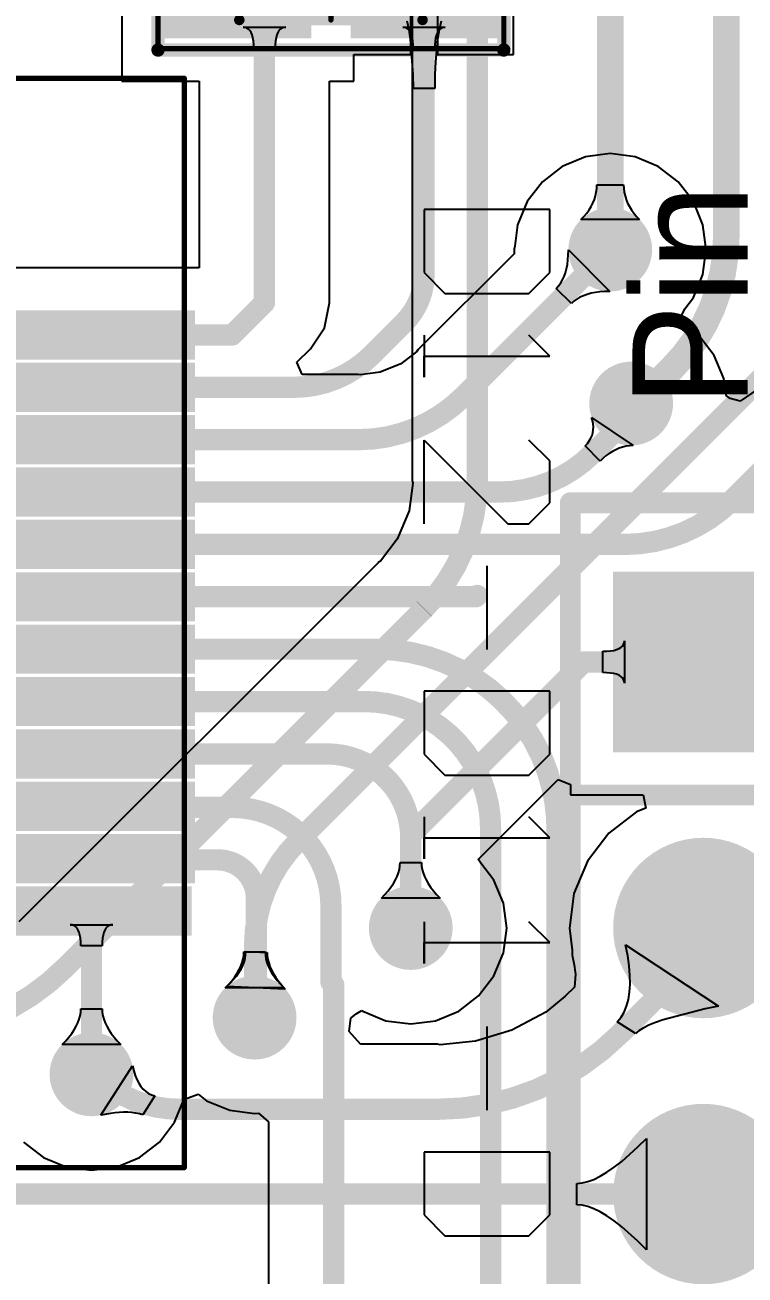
# Model space of a CAD drawing. Header units: millimetres. Extents: x -0.28 to 4.38, y -0.01 to 4.88.
# Drawn here: x 0.97 to 1.2406, y 2.3996 to 2.8694 of the extents above; entities that cross this region are included whole.
import ezdxf

# ---------------------------------------------------------------- set-up
doc = ezdxf.new("R2010")
doc.units = ezdxf.units.MM
doc.header["$MEASUREMENT"] = 0
for name, color, linetype in [('BottomLayer', 5, 'Continuous'), ('BottomSolder', 6, 'Continuous'), ('Mechanical13', 56, 'Continuous'), ('Mechanical15', 56, 'Continuous'), ('MultiLayer', 9, 'Continuous'), ('PadHoleLayer', 156, 'Continuous'), ('TopLayer', 1, 'Continuous'), ('TopOverlay', 2, 'Continuous'), ('TopPaste', 8, 'Continuous'), ('TopSolder', 216, 'Continuous'), ('ViaHoleLayer', 16, 'Continuous')]:
    doc.layers.add(name, color=color, linetype=linetype)

# ---------------------------------------------------------------- blocks, each defined once
blk = doc.blocks.new('QFP50P900X900X120_48N_21')
at = {"layer": 'Mechanical15', "const_width": 0.00197}
for points in [[(-0.20472, 0.20472), (0.20472, 0.20472)], [(0.20472, -0.20472), (0.20472, 0.20472)], [(-0.20472, -0.20472), (0.20472, -0.20472)]]:
    blk.add_lwpolyline(points, dxfattribs=at)
at = {"layer": 'Mechanical15', "const_width": 0.000984}
for points in [[(0.20423, 0.20472, 1), (0.20522, 0.20472, 1)], [(0.20423, 0.20472, 1), (0.20522, 0.20472, 1)], [(0.20423, -0.20472, 1), (0.20522, -0.20472, 1)], [(0.20423, -0.20472, 1), (0.20522, -0.20472, 1)]]:
    blk.add_lwpolyline(points, format="xyb", close=True, dxfattribs=at)
at = {"layer": 'TopLayer'}
for points in [[(0.12598, 0.10302), (0.20472, 0.10302), (0.12598, 0.11352), (0.20472, 0.11352)], [(0.12598, 0.08333), (0.20472, 0.08333), (0.12598, 0.09383), (0.20472, 0.09383)], [(0.12598, 0.06365), (0.20472, 0.06365), (0.12598, 0.07415), (0.20472, 0.07415)], [(0.12598, 0.04396), (0.20472, 0.04396), (0.12598, 0.05446), (0.20472, 0.05446)], [(0.12598, 0.02428), (0.20472, 0.02428), (0.12598, 0.03478), (0.20472, 0.03478)], [(0.12598, 0.00459), (0.20472, 0.00459), (0.12598, 0.01509), (0.20472, 0.01509)], [(0.12598, -0.01509), (0.20472, -0.01509), (0.12598, -0.00459), (0.20472, -0.00459)], [(0.12598, -0.03478), (0.20472, -0.03478), (0.12598, -0.02428), (0.20472, -0.02428)], [(0.12598, -0.05446), (0.20472, -0.05446), (0.12598, -0.04396), (0.20472, -0.04396)], [(0.12598, -0.07415), (0.20472, -0.07415), (0.12598, -0.06365), (0.20472, -0.06365)], [(0.12598, -0.09383), (0.20472, -0.09383), (0.12598, -0.08333), (0.20472, -0.08333)], [(0.1248, -0.11352), (0.20354, -0.11352), (0.1248, -0.10302), (0.20354, -0.10302)]]:
    blk.add_solid(points, dxfattribs=at)
at = {"layer": 'TopPaste'}
for points in [[(0.12598, 0.10302), (0.20472, 0.10302), (0.12598, 0.11352), (0.20472, 0.11352)], [(0.12598, 0.08333), (0.20472, 0.08333), (0.12598, 0.09383), (0.20472, 0.09383)], [(0.12598, 0.06365), (0.20472, 0.06365), (0.12598, 0.07415), (0.20472, 0.07415)], [(0.12598, 0.04396), (0.20472, 0.04396), (0.12598, 0.05446), (0.20472, 0.05446)], [(0.12598, 0.02428), (0.20472, 0.02428), (0.12598, 0.03478), (0.20472, 0.03478)], [(0.12598, 0.00459), (0.20472, 0.00459), (0.12598, 0.01509), (0.20472, 0.01509)], [(0.12598, -0.01509), (0.20472, -0.01509), (0.12598, -0.00459), (0.20472, -0.00459)], [(0.12598, -0.03478), (0.20472, -0.03478), (0.12598, -0.02428), (0.20472, -0.02428)], [(0.12598, -0.05446), (0.20472, -0.05446), (0.12598, -0.04396), (0.20472, -0.04396)], [(0.12598, -0.07415), (0.20472, -0.07415), (0.12598, -0.06365), (0.20472, -0.06365)], [(0.12598, -0.09383), (0.20472, -0.09383), (0.12598, -0.08333), (0.20472, -0.08333)], [(0.1248, -0.11352), (0.20354, -0.11352), (0.1248, -0.10302), (0.20354, -0.10302)]]:
    blk.add_solid(points, dxfattribs=at)
at = {"layer": 'TopSolder'}
for points in [[(0.12198, 0.09902), (0.20872, 0.09902), (0.12198, 0.11752), (0.20872, 0.11752)], [(0.12198, 0.07933), (0.20872, 0.07933), (0.12198, 0.09783), (0.20872, 0.09783)], [(0.12198, 0.05965), (0.20872, 0.05965), (0.12198, 0.07815), (0.20872, 0.07815)], [(0.12198, 0.03996), (0.20872, 0.03996), (0.12198, 0.05846), (0.20872, 0.05846)], [(0.12198, 0.02028), (0.20872, 0.02028), (0.12198, 0.03878), (0.20872, 0.03878)], [(0.12198, 0.00059), (0.20872, 0.00059), (0.12198, 0.01909), (0.20872, 0.01909)], [(0.12198, -0.01909), (0.20872, -0.01909), (0.12198, -0.00059), (0.20872, -0.00059)], [(0.12198, -0.03878), (0.20872, -0.03878), (0.12198, -0.02028), (0.20872, -0.02028)], [(0.12198, -0.05846), (0.20872, -0.05846), (0.12198, -0.03996), (0.20872, -0.03996)], [(0.12198, -0.07815), (0.20872, -0.07815), (0.12198, -0.05965), (0.20872, -0.05965)], [(0.12198, -0.09783), (0.20872, -0.09783), (0.12198, -0.07933), (0.20872, -0.07933)], [(0.1208, -0.11752), (0.20754, -0.11752), (0.1208, -0.09902), (0.20754, -0.09902)]]:
    blk.add_solid(points, dxfattribs=at)
blk = doc.blocks.new('JP4_C1T_85')
at = {"layer": 'BottomLayer', "const_width": 0.02992}
for points in [[(0.08504, 0, 1), (0.11496, 0, 1)], [(0.18504, 0, 1), (0.21496, 0, 1)], [(0.28504, 0, 1), (0.31496, 0, 1)]]:
    blk.add_lwpolyline(points, format="xyb", close=True, dxfattribs=at)
at = {"layer": 'BottomLayer'}
blk.add_solid([(-0.02992, -0.02992), (0.02992, -0.02992), (-0.02992, 0.02992), (0.02992, 0.02992)], dxfattribs=at)
at = {"layer": 'BottomSolder', "const_width": 0.03392}
for points in [[(0.08304, 0, 1), (0.11696, 0, 1)], [(0.18304, 0, 1), (0.21696, 0, 1)], [(0.28304, 0, 1), (0.31696, 0, 1)]]:
    blk.add_lwpolyline(points, format="xyb", close=True, dxfattribs=at)
at = {"layer": 'BottomSolder'}
blk.add_solid([(-0.03392, -0.03392), (0.03392, -0.03392), (-0.03392, 0.03392), (0.03392, 0.03392)], dxfattribs=at)
at = {"layer": 'MultiLayer', "const_width": 0.02992}
for points in [[(0.08504, 0, 1), (0.11496, 0, 1)], [(0.18504, 0, 1), (0.21496, 0, 1)], [(0.28504, 0, 1), (0.31496, 0, 1)]]:
    blk.add_lwpolyline(points, format="xyb", close=True, dxfattribs=at)
at = {"layer": 'MultiLayer'}
blk.add_solid([(-0.02992, -0.02992), (0.02992, -0.02992), (-0.02992, 0.02992), (0.02992, 0.02992)], dxfattribs=at)
at = {"layer": 'PadHoleLayer', "const_width": 0.02008}
for points in [[(-0.01004, 0, 1), (0.01004, 0, 1)], [(0.08996, 0, 1), (0.11004, 0, 1)], [(0.18996, 0, 1), (0.21004, 0, 1)], [(0.28996, 0, 1), (0.31004, 0, 1)]]:
    blk.add_lwpolyline(points, format="xyb", close=True, dxfattribs=at)
at = {"layer": 'TopLayer', "const_width": 0.02992}
for points in [[(0.08504, 0, 1), (0.11496, 0, 1)], [(0.18504, 0, 1), (0.21496, 0, 1)], [(0.28504, 0, 1), (0.31496, 0, 1)]]:
    blk.add_lwpolyline(points, format="xyb", close=True, dxfattribs=at)
at = {"layer": 'TopLayer'}
blk.add_solid([(-0.02992, -0.02992), (0.02992, -0.02992), (-0.02992, 0.02992), (0.02992, 0.02992)], dxfattribs=at)
at = {"layer": 'TopOverlay', "const_width": 0.00787}
for points in [[(0.35985, 0.05), (-0.05984, 0.05)], [(-0.05984, -0.05), (-0.05984, 0.05)], [(0.05, -0.05), (0.05, 0.05)], [(0.35985, -0.05), (0.35985, 0.05)], [(0.35985, -0.05), (-0.05984, -0.05)]]:
    blk.add_lwpolyline(points, dxfattribs=at)
at = {"layer": 'TopOverlay', "const_width": 0.00394}
for points in [[(-0.06181, 0.05, 1), (-0.05787, 0.05, 1)], [(-0.06181, 0.05, 1), (-0.05787, 0.05, 1)], [(0.04803, 0.05, 1), (0.05197, 0.05, 1)], [(0.35788, 0.05, 1), (0.36182, 0.05, 1)], [(0.35788, 0.05, 1), (0.36182, 0.05, 1)], [(-0.06181, -0.05, 1), (-0.05787, -0.05, 1)], [(-0.06181, -0.05, 1), (-0.05787, -0.05, 1)], [(0.04803, -0.05, 1), (0.05197, -0.05, 1)], [(0.35788, -0.05, 1), (0.36182, -0.05, 1)], [(0.35788, -0.05, 1), (0.36182, -0.05, 1)]]:
    blk.add_lwpolyline(points, format="xyb", close=True, dxfattribs=at)
at = {"layer": 'TopSolder', "const_width": 0.03392}
for points in [[(0.08304, 0, 1), (0.11696, 0, 1)], [(0.18304, 0, 1), (0.21696, 0, 1)], [(0.28304, 0, 1), (0.31696, 0, 1)]]:
    blk.add_lwpolyline(points, format="xyb", close=True, dxfattribs=at)
at = {"layer": 'TopSolder'}
blk.add_solid([(-0.03392, -0.03392), (0.03392, -0.03392), (-0.03392, 0.03392), (0.03392, 0.03392)], dxfattribs=at)
blk = doc.blocks.new('CN_SMD_0603_____111')
at = {"layer": 'Mechanical13', "const_width": 0.00394}
for points in [[(-0.03445, 0.0187), (0.03445, 0.0187)], [(-0.03445, 0.0187), (-0.03445, -0.0187)], [(0.03445, -0.0187), (0.03445, 0.0187)], [(-0.03445, -0.0187), (0.03445, -0.0187)]]:
    blk.add_lwpolyline(points, dxfattribs=at)
at = {"layer": 'Mechanical13', "const_width": 0.00197}
for points in [[(-0.03543, 0.0187, 1), (-0.03346, 0.0187, 1)], [(-0.03543, 0.0187, 1), (-0.03346, 0.0187, 1)], [(0.03346, 0.0187, 1), (0.03543, 0.0187, 1)], [(0.03346, 0.0187, 1), (0.03543, 0.0187, 1)], [(-0.03543, -0.0187, 1), (-0.03346, -0.0187, 1)], [(-0.03543, -0.0187, 1), (-0.03346, -0.0187, 1)], [(0.03346, -0.0187, 1), (0.03543, -0.0187, 1)], [(0.03346, -0.0187, 1), (0.03543, -0.0187, 1)]]:
    blk.add_lwpolyline(points, format="xyb", close=True, dxfattribs=at)
at = {"layer": 'Mechanical15', "const_width": 0.00197}
for points in [[(-0.065, 0.025), (-0.06047, 0.02953)], [(-0.06047, 0.02953), (0.065, 0.02953)], [(0.065, 0.02953), (0.065, -0.02953)], [(-0.065, -0.02953), (-0.065, 0.025)], [(0, -0.0187), (0, 0.0187)], [(-0.0187, 0), (0.0187, 0)], [(-0.065, -0.02953), (0.065, -0.02953)]]:
    blk.add_lwpolyline(points, dxfattribs=at)
at = {"layer": 'Mechanical15', "const_width": 0.000984}
for points in [[(-0.06096, 0.02953, 1), (-0.05998, 0.02953, 1)], [(-0.06096, 0.02953, 1), (-0.05998, 0.02953, 1)], [(0.06451, 0.02953, 1), (0.06549, 0.02953, 1)], [(0.06451, 0.02953, 1), (0.06549, 0.02953, 1)], [(-0.06549, 0.025, 1), (-0.06451, 0.025, 1)], [(-0.06549, 0.025, 1), (-0.06451, 0.025, 1)], [(-0.00049, 0.0187, 1), (0.00049, 0.0187, 1)], [(-0.01919, 0, 1), (-0.01821, 0, 1)], [(0.01821, 0, 1), (0.01919, 0, 1)], [(-0.00049, -0.0187, 1), (0.00049, -0.0187, 1)], [(-0.06549, -0.02953, 1), (-0.06451, -0.02953, 1)], [(-0.06549, -0.02953, 1), (-0.06451, -0.02953, 1)], [(0.06451, -0.02953, 1), (0.06549, -0.02953, 1)], [(0.06451, -0.02953, 1), (0.06549, -0.02953, 1)]]:
    blk.add_lwpolyline(points, format="xyb", close=True, dxfattribs=at)
at = {"layer": 'TopLayer'}
for points in [[(-0.01138, -0.02165), (-0.01138, 0.02165), (-0.05862, -0.02165), (-0.05862, 0.02165)], [(0.05862, -0.02165), (0.05862, 0.02165), (0.01138, -0.02165), (0.01138, 0.02165)]]:
    blk.add_solid(points, dxfattribs=at)
at = {"layer": 'TopOverlay'}
for points, const_width in [([(-0.065, 0.03), (0.065, 0.03)], 0.005), ([(-0.065, -0.03), (-0.065, 0.03)], 0.005), ([(0.065, -0.03), (0.065, 0.03)], 0.005), ([(-0.00197, 0.01575), (0.00197, 0.01575)], 0.00787), ([(-0.00197, -0.01575), (0.00197, -0.01575)], 0.00787), ([(-0.065, -0.03), (0.065, -0.03)], 0.005)]:
    blk.add_lwpolyline(points, dxfattribs=dict(at, const_width=const_width))
for points, const_width in [([(-0.06625, 0.03, 1), (-0.06375, 0.03, 1)], 0.0025), ([(-0.06625, 0.03, 1), (-0.06375, 0.03, 1)], 0.0025), ([(0.06375, 0.03, 1), (0.06625, 0.03, 1)], 0.0025), ([(0.06375, 0.03, 1), (0.06625, 0.03, 1)], 0.0025), ([(-0.00394, 0.01575, 1), (0, 0.01575, 1)], 0.00394), ([(0, 0.01575, 1), (0.00394, 0.01575, 1)], 0.00394), ([(-0.00394, -0.01575, 1), (0, -0.01575, 1)], 0.00394), ([(0, -0.01575, 1), (0.00394, -0.01575, 1)], 0.00394), ([(-0.06625, -0.03, 1), (-0.06375, -0.03, 1)], 0.0025), ([(-0.06625, -0.03, 1), (-0.06375, -0.03, 1)], 0.0025), ([(0.06375, -0.03, 1), (0.06625, -0.03, 1)], 0.0025), ([(0.06375, -0.03, 1), (0.06625, -0.03, 1)], 0.0025)]:
    blk.add_lwpolyline(points, format="xyb", close=True, dxfattribs=dict(at, const_width=const_width))
at = {"layer": 'TopPaste'}
for points in [[(-0.01138, -0.02165), (-0.01138, 0.02165), (-0.05862, -0.02165), (-0.05862, 0.02165)], [(0.05862, -0.02165), (0.05862, 0.02165), (0.01138, -0.02165), (0.01138, 0.02165)]]:
    blk.add_solid(points, dxfattribs=at)
at = {"layer": 'TopSolder'}
for points in [[(-0.00738, -0.02565), (-0.00738, 0.02565), (-0.06262, -0.02565), (-0.06262, 0.02565)], [(0.06262, -0.02565), (0.06262, 0.02565), (0.00738, -0.02565), (0.00738, 0.02565)]]:
    blk.add_solid(points, dxfattribs=at)

msp = doc.modelspace()

# ---------------------------------------------------------------- linework, layer by layer
at = {"layer": 'BottomLayer'}
for p, q in [((1.11553, 3.63), (1.11553, 2.69828)), ((1.18404, 2.80381), (1.18446, 2.80516)), ((1.18446, 2.80516), (1.18476, 2.80654)), ((1.18476, 2.80654), (1.18494, 2.80795)), ((1.18494, 2.80795), (1.185, 2.80938)), ((1.185, 2.80938), (1.195, 2.80938)), ((1.195, 2.80938), (1.19506, 2.80795)), ((1.19506, 2.80795), (1.19524, 2.80654)), ((1.19524, 2.80654), (1.19554, 2.80516)), ((1.19554, 2.80516), (1.19596, 2.80381)), ((1.18205, 2.79991), (1.18283, 2.80118)), ((1.18283, 2.80118), (1.18349, 2.80248)), ((1.18349, 2.80248), (1.18404, 2.80381)), ((1.19596, 2.80381), (1.19651, 2.80248)), ((1.19651, 2.80248), (1.19717, 2.80118)), ((1.19717, 2.80118), (1.19795, 2.79991)), ((1.17898, 2.79625), (1.18012, 2.79744)), ((1.20102, 2.79625), (1.17898, 2.79625)), ((1.18012, 2.79744), (1.18114, 2.79866)), ((1.18114, 2.79866), (1.18205, 2.79991)), ((1.19795, 2.79991), (1.19886, 2.79866)), ((1.19886, 2.79866), (1.19988, 2.79744)), ((1.19988, 2.79744), (1.20102, 2.79625)), ((1.11574, 2.69723), (1.11437, 2.68685)), ((1.11553, 2.69828), (1.11574, 2.69723)), ((1.11437, 2.68685), (1.10996, 2.6762)), ((1.10996, 2.6762), (1.1036, 2.66792)), ((1.1027, 2.6673), (0.9677, 2.5323)), ((1.10271, 2.66731), (1.1027, 2.6673)), ((1.10273, 2.66733), (1.10271, 2.66731)), ((1.1036, 2.66792), (1.10273, 2.66733)), ((1.19402, 2.63544), (1.19459, 2.63596)), ((1.19459, 2.63596), (1.19499, 2.63656)), ((1.19499, 2.63656), (1.19524, 2.63724)), ((1.19524, 2.63724), (1.19532, 2.638)), ((1.19532, 2.638), (1.19532, 2.622)), ((1.1872, 2.634), (1.18874, 2.63404)), ((1.1872, 2.626), (1.1872, 2.634)), ((1.18874, 2.63404), (1.19012, 2.63416)), ((1.19012, 2.63416), (1.19134, 2.63436)), ((1.19134, 2.63436), (1.1924, 2.63464)), ((1.1924, 2.63464), (1.19329, 2.635)), ((1.19329, 2.635), (1.19402, 2.63544)), ((1.18874, 2.62596), (1.1872, 2.626)), ((1.19012, 2.62584), (1.18874, 2.62596)), ((1.19134, 2.62564), (1.19012, 2.62584)), ((1.1924, 2.62536), (1.19134, 2.62564)), ((1.19329, 2.625), (1.1924, 2.62536)), ((1.19402, 2.62456), (1.19329, 2.625)), ((1.19459, 2.62404), (1.19402, 2.62456)), ((1.19499, 2.62344), (1.19459, 2.62404)), ((1.19524, 2.62276), (1.19499, 2.62344)), ((1.19532, 2.622), (1.19524, 2.62276)), ((1.14036, 2.55575), (1.17046, 2.58585)), ((1.17046, 2.58585), (1.17508, 2.58394)), ((1.17508, 2.58394), (1.17508, 2.58008)), ((1.17508, 2.58008), (1.20239, 2.58008)), ((1.20239, 2.58008), (1.20338, 2.57508)), ((1.20338, 2.57508), (1.19982, 2.57361)), ((1.19982, 2.57361), (1.1894, 2.5656)), ((1.1894, 2.5656), (1.18139, 2.55518)), ((1.11037, 2.55072), (1.11072, 2.55205)), ((1.11072, 2.55205), (1.11093, 2.55337)), ((1.11093, 2.55337), (1.111, 2.55468)), ((1.111, 2.55468), (1.119, 2.55468)), ((1.119, 2.55468), (1.11907, 2.55337)), ((1.11907, 2.55337), (1.11928, 2.55205)), ((1.11928, 2.55205), (1.11963, 2.55072)), ((1.14065, 2.55546), (1.14036, 2.55575)), ((1.14131, 2.55443), (1.14065, 2.55546)), ((1.14623, 2.54803), (1.14131, 2.55443)), ((1.18139, 2.55518), (1.17636, 2.54303)), ((1.10756, 2.54535), (1.10847, 2.5467)), ((1.10847, 2.5467), (1.10924, 2.54805)), ((1.10924, 2.54805), (1.10988, 2.54939)), ((1.10988, 2.54939), (1.11037, 2.55072)), ((1.11963, 2.55072), (1.12012, 2.54939)), ((1.12012, 2.54939), (1.12076, 2.54805)), ((1.12076, 2.54805), (1.12153, 2.5467)), ((1.12153, 2.5467), (1.12244, 2.54535)), ((1.14983, 2.53933), (1.14623, 2.54803)), ((1.10398, 2.54125), (1.10531, 2.54262)), ((1.10531, 2.54262), (1.1065, 2.54399)), ((1.1065, 2.54399), (1.10756, 2.54535)), ((1.12244, 2.54535), (1.1235, 2.54399)), ((1.1235, 2.54399), (1.12469, 2.54262)), ((1.12469, 2.54262), (1.12602, 2.54125)), ((1.17636, 2.54303), (1.17465, 2.53)), ((1.12602, 2.54125), (1.10398, 2.54125)), ((1.15106, 2.53), (1.14983, 2.53933)), ((1.14983, 2.52067), (1.15106, 2.53)), ((1.17465, 2.53), (1.17574, 2.52171)), ((1.19654, 2.51958), (1.19575, 2.52369)), ((1.19575, 2.52369), (1.23072, 2.50063)), ((1.05168, 2.51703), (1.05203, 2.51836)), ((1.05203, 2.51836), (1.05224, 2.51968)), ((1.05224, 2.51968), (1.05231, 2.52099)), ((1.05231, 2.52099), (1.06031, 2.52099)), ((1.06031, 2.52099), (1.06038, 2.51968)), ((1.06038, 2.51968), (1.06059, 2.51836)), ((1.06059, 2.51836), (1.06094, 2.51703)), ((1.14623, 2.51197), (1.14983, 2.52067)), ((1.17574, 2.52171), (1.17573, 2.51983)), ((1.17573, 2.51983), (1.17643, 2.51621)), ((1.19709, 2.51575), (1.19654, 2.51958)), ((1.04978, 2.51301), (1.05056, 2.51436)), ((1.05056, 2.51436), (1.05119, 2.5157)), ((1.05119, 2.5157), (1.05168, 2.51703)), ((1.06094, 2.51703), (1.06144, 2.5157)), ((1.06144, 2.5157), (1.06207, 2.51436)), ((1.06207, 2.51436), (1.06284, 2.51301)), ((1.17643, 2.51621), (1.17682, 2.51345)), ((1.19739, 2.51218), (1.19709, 2.51575)), ((1.04529, 2.50756), (1.04662, 2.50893)), ((1.04662, 2.50893), (1.04782, 2.5103)), ((1.04782, 2.5103), (1.04887, 2.51166)), ((1.04887, 2.51166), (1.04978, 2.51301)), ((1.06284, 2.51301), (1.06375, 2.51166)), ((1.06375, 2.51166), (1.06481, 2.5103)), ((1.06481, 2.5103), (1.066, 2.50893)), ((1.066, 2.50893), (1.06734, 2.50756)), ((1.1405, 2.5045), (1.14623, 2.51197)), ((1.17688, 2.51268), (1.17661, 2.50771)), ((1.17682, 2.51345), (1.17688, 2.51268)), ((1.19745, 2.50888), (1.19739, 2.51218)), ((1.06734, 2.50756), (1.04529, 2.50756)), ((1.13303, 2.49877), (1.1405, 2.5045)), ((1.17301, 2.50434), (1.16573, 2.49836)), ((1.17661, 2.50771), (1.17301, 2.50434)), ((1.19682, 2.5031), (1.19726, 2.50585)), ((1.19726, 2.50585), (1.19745, 2.50888)), ((1.19521, 2.49839), (1.19614, 2.50061)), ((1.19614, 2.50061), (1.19682, 2.5031)), ((1.22573, 2.49962), (1.20991, 2.49551)), ((1.23072, 2.50063), (1.22573, 2.49962)), ((1.09191, 2.49111), (1.09245, 2.49612)), ((1.09245, 2.49612), (1.09447, 2.49773)), ((1.09447, 2.49773), (1.09667, 2.499)), ((1.09667, 2.499), (1.09697, 2.49877)), ((1.09697, 2.49877), (1.10567, 2.49517)), ((1.10567, 2.49517), (1.115, 2.49394)), ((1.115, 2.49394), (1.12433, 2.49517)), ((1.12433, 2.49517), (1.13303, 2.49877)), ((1.16573, 2.49836), (1.15306, 2.49159)), ((1.19262, 2.49477), (1.19404, 2.49645)), ((1.19404, 2.49645), (1.19521, 2.49839)), ((1.20991, 2.49551), (1.20699, 2.49448)), ((1.0961, 2.48633), (1.09191, 2.49111)), ((1.15306, 2.49159), (1.1393, 2.48742)), ((1.19945, 2.49029), (1.19262, 2.49477)), ((1.20071, 2.49134), (1.19945, 2.49029)), ((1.20239, 2.49239), (1.20071, 2.49134)), ((1.20448, 2.49344), (1.20239, 2.49239)), ((1.20699, 2.49448), (1.20448, 2.49344)), ((1.125, 2.48633), (1.0961, 2.48633)), ((1.12609, 2.48612), (1.125, 2.48633)), ((1.1393, 2.48742), (1.12609, 2.48612)), ((0.99848, 2.45964), (1.01042, 2.47818)), ((1.01042, 2.47818), (1.01087, 2.4763)), ((1.01087, 2.4763), (1.01141, 2.4746)), ((1.01141, 2.4746), (1.01203, 2.47305)), ((1.01203, 2.47305), (1.01274, 2.47168)), ((1.01274, 2.47168), (1.01354, 2.47047)), ((1.01354, 2.47047), (1.01442, 2.46943)), ((1.01884, 2.46691), (1.01434, 2.45982)), ((1.01442, 2.46943), (1.01539, 2.46855)), ((1.01539, 2.46855), (1.01646, 2.46784)), ((1.01646, 2.46784), (1.0176, 2.46729)), ((1.0176, 2.46729), (1.01884, 2.46691)), ((1.00209, 2.46032), (0.99848, 2.45964)), ((1.00381, 2.46054), (1.00209, 2.46032)), ((1.00709, 2.46074), (1.00381, 2.46054)), ((1.00864, 2.46072), (1.00709, 2.46074)), ((1.01015, 2.46062), (1.00864, 2.46072)), ((1.0116, 2.46043), (1.01015, 2.46062)), ((1.01299, 2.46017), (1.0116, 2.46043)), ((1.01434, 2.45982), (1.01299, 2.46017)), ((1.20038, 2.44773), (1.20363, 2.45094)), ((1.20363, 2.45094), (1.20363, 2.40906)), ((1.19429, 2.4423), (1.20038, 2.44773)), ((1.18877, 2.43824), (1.19146, 2.4401)), ((1.19146, 2.4401), (1.19429, 2.4423)), ((1.17739, 2.434), (1.17939, 2.43417)), ((1.17739, 2.426), (1.17739, 2.434)), ((1.17939, 2.43417), (1.18153, 2.43468)), ((1.18153, 2.43468), (1.1838, 2.43553)), ((1.1838, 2.43553), (1.18621, 2.43671)), ((1.18621, 2.43671), (1.18877, 2.43824)), ((1.17939, 2.42583), (1.17739, 2.426)), ((1.18153, 2.42532), (1.17939, 2.42583)), ((1.1838, 2.42448), (1.18153, 2.42532)), ((1.18621, 2.42329), (1.1838, 2.42448)), ((1.18877, 2.42176), (1.18621, 2.42329)), ((1.19146, 2.4199), (1.18877, 2.42176)), ((1.19429, 2.4177), (1.19146, 2.4199)), ((1.20038, 2.41227), (1.19429, 2.4177)), ((1.20363, 2.40906), (1.20038, 2.41227))]:
    msp.add_line(p, q, dxfattribs=at)
for points, const_width in [([(1.14, 2.69828), (1.14, 3.63)], 0.008), ([(1.19, 2.785), (1.19, 3.6)], 0.01), ([(1.23362, 2.79), (1.23362, 3.57719)], 0.01), ([(1.0725, 2.5625), (1.28172, 2.77172)], 0.008), ([(1.19999, 2.72714), (1.21296, 2.74011)], 0.01), ([(1.19786, 2.72714), (1.19999, 2.72714)], 0.01), ([(0.985, 2.515), (1.12, 2.65)], 0.008), ([(1.115, 2.565), (1.18, 2.63)], 0.008), ([(1.18, 2.63), (1.225, 2.63)], 0.008), ([(1.115, 2.53), (1.115, 2.565)], 0.008), ([(1.225, 2.52149), (1.225, 2.53)], 0.008), ([(1.05631, 2.49631), (1.05631, 2.52342)], 0.008), ([(1.19391, 2.49041), (1.225, 2.52149)], 0.008), ([(0.995, 2.475), (0.99633, 2.475)], 0.008), ([(1.02805, 2.46186), (1.125, 2.46186)], 0.008), ([(0.71121, 2.43), (1.225, 2.43)], 0.008)]:
    msp.add_lwpolyline(points, dxfattribs=dict(at, const_width=const_width))
for points, const_width in [([(1.18213, 2.785, 1), (1.19787, 2.785, 1)], 0.01575), ([(1.23112, 2.79, 1), (1.23612, 2.79, 1)], 0.005), ([(1.23112, 2.79, 1), (1.23612, 2.79, 1)], 0.005), ([(1.1875, 2.785, 1), (1.1925, 2.785, 1)], 0.005), ([(1.21046, 2.74011, 1), (1.21546, 2.74011, 1)], 0.005), ([(1.21046, 2.74011, 1), (1.21546, 2.74011, 1)], 0.005), ([(1.21049, 2.74014, 1), (1.21549, 2.74014, 1)], 0.005), ([(1.21049, 2.74014, 1), (1.21549, 2.74014, 1)], 0.005), ([(1.18998, 2.72714, 1), (1.20573, 2.72714, 1)], 0.01575), ([(1.19536, 2.72714, 1), (1.20036, 2.72714, 1)], 0.005), ([(1.19749, 2.72714, 1), (1.20249, 2.72714, 1)], 0.005), ([(1.19749, 2.72714, 1), (1.20249, 2.72714, 1)], 0.005), ([(1.138, 2.69828, 1), (1.142, 2.69828, 1)], 0.004), ([(1.138, 2.69828, 1), (1.142, 2.69828, 1)], 0.004), ([(1.118, 2.65, 1), (1.122, 2.65, 1)], 0.004), ([(1.118, 2.65, 1), (1.122, 2.65, 1)], 0.004), ([(1.11803, 2.65003, 1), (1.12203, 2.65003, 1)], 0.004), ([(1.11803, 2.65003, 1), (1.12203, 2.65003, 1)], 0.004), ([(1.178, 2.63, 1), (1.182, 2.63, 1)], 0.004), ([(1.178, 2.63, 1), (1.182, 2.63, 1)], 0.004), ([(1.223, 2.63, 1), (1.227, 2.63, 1)], 0.004), ([(1.0705, 2.5625, 1), (1.0745, 2.5625, 1)], 0.004), ([(1.0705, 2.5625, 1), (1.0745, 2.5625, 1)], 0.004), ([(1.113, 2.565, 1), (1.117, 2.565, 1)], 0.004), ([(1.113, 2.565, 1), (1.117, 2.565, 1)], 0.004), ([(1.10713, 2.53, 1), (1.12287, 2.53, 1)], 0.01575), ([(1.113, 2.53, 1), (1.117, 2.53, 1)], 0.004), ([(1.223, 2.53, 1), (1.227, 2.53, 1)], 0.004), ([(1.05431, 2.52342, 1), (1.05831, 2.52342, 1)], 0.004), ([(1.05431, 2.52342, 1), (1.05831, 2.52342, 1)], 0.004), ([(1.223, 2.52149, 1), (1.227, 2.52149, 1)], 0.004), ([(1.223, 2.52149, 1), (1.227, 2.52149, 1)], 0.004), ([(0.98296, 2.51496, 1), (0.98696, 2.51496, 1)], 0.004), ([(0.98296, 2.51496, 1), (0.98696, 2.51496, 1)], 0.004), ([(0.983, 2.515, 1), (0.987, 2.515, 1)], 0.004), ([(0.983, 2.515, 1), (0.987, 2.515, 1)], 0.004), ([(1.04844, 2.49631, 1), (1.06419, 2.49631, 1)], 0.01575), ([(1.05431, 2.49631, 1), (1.05831, 2.49631, 1)], 0.004), ([(0.98713, 2.475, 1), (1.00287, 2.475, 1)], 0.01575), ([(1.19191, 2.49041, 1), (1.19591, 2.49041, 1)], 0.004), ([(1.19191, 2.49041, 1), (1.19591, 2.49041, 1)], 0.004), ([(0.993, 2.475, 1), (0.997, 2.475, 1)], 0.004), ([(0.99433, 2.475, 1), (0.99833, 2.475, 1)], 0.004), ([(0.99433, 2.475, 1), (0.99833, 2.475, 1)], 0.004), ([(1.02605, 2.46186, 1), (1.03005, 2.46186, 1)], 0.004), ([(1.02605, 2.46186, 1), (1.03005, 2.46186, 1)], 0.004), ([(1.123, 2.46186, 1), (1.127, 2.46186, 1)], 0.004), ([(1.123, 2.46186, 1), (1.127, 2.46186, 1)], 0.004), ([(1.223, 2.43, 1), (1.227, 2.43, 1)], 0.004)]:
    msp.add_lwpolyline(points, format="xyb", close=True, dxfattribs=dict(at, const_width=const_width))
for points, const_width in [([(1.23362, 2.79, -0.198755), (1.21299, 2.74014)], 0.01), ([(1.21299, 2.74014, -0.000151), (1.21296, 2.74011)], 0.01), ([(1.14, 2.69828, -0.198756), (1.12003, 2.65003)], 0.008), ([(1.12003, 2.65003, -0.00015), (1.12, 2.65)], 0.008), ([(1.05631, 2.52342, -0.198912), (1.0725, 2.5625)], 0.008), ([(0.98496, 2.51496, -0.198752), (0.92464, 2.49)], 0.008), ([(0.985, 2.515, -0.000154), (0.98496, 2.51496)], 0.008), ([(1.19391, 2.49041, -0.198912), (1.125, 2.46186)], 0.008), ([(1.02805, 2.46186, -0.198912), (0.99633, 2.475)], 0.008)]:
    msp.add_lwpolyline(points, format="xyb", dxfattribs=dict(at, const_width=const_width))
at = {"layer": 'MultiLayer', "const_width": 0.01575}
for points in [[(1.18213, 2.785, 1), (1.19787, 2.785, 1)], [(1.18998, 2.72714, 1), (1.20573, 2.72714, 1)], [(1.10713, 2.53, 1), (1.12287, 2.53, 1)], [(1.04844, 2.49631, 1), (1.06419, 2.49631, 1)], [(0.98713, 2.475, 1), (1.00287, 2.475, 1)]]:
    msp.add_lwpolyline(points, format="xyb", close=True, dxfattribs=at)
at = {"layer": 'TopLayer'}
for p, q in [((1.00638, 2.91017), (1.00638, 2.84835)), ((1.115, 2.85835), (1.115, 2.89)), ((1.125, 2.885), (1.125, 2.85835)), ((1.15362, 2.85835), (1.15362, 2.885)), ((1.11435, 2.86763), (1.11362, 2.8708)), ((1.12638, 2.8708), (1.12565, 2.86763)), ((1.05276, 2.86851), (1.052, 2.86859)), ((1.052, 2.86859), (1.068, 2.86859)), ((1.05344, 2.86826), (1.05276, 2.86851)), ((1.05404, 2.86786), (1.05344, 2.86826)), ((1.05456, 2.86729), (1.05404, 2.86786)), ((1.055, 2.86656), (1.05456, 2.86729)), ((1.05536, 2.86566), (1.055, 2.86656)), ((1.065, 2.86656), (1.06464, 2.86566)), ((1.06544, 2.86729), (1.065, 2.86656)), ((1.06596, 2.86786), (1.06544, 2.86729)), ((1.06656, 2.86826), (1.06596, 2.86786)), ((1.06724, 2.86851), (1.06656, 2.86826)), ((1.068, 2.86859), (1.06724, 2.86851)), ((1.11276, 2.86851), (1.112, 2.86859)), ((1.112, 2.86859), (1.128, 2.86859)), ((1.11344, 2.86826), (1.11276, 2.86851)), ((1.11404, 2.86786), (1.11344, 2.86826)), ((1.11456, 2.86729), (1.11404, 2.86786)), ((1.11494, 2.86403), (1.11435, 2.86763)), ((1.115, 2.86656), (1.11456, 2.86729)), ((1.11536, 2.86566), (1.115, 2.86656)), ((1.125, 2.86656), (1.12464, 2.86566)), ((1.12544, 2.86729), (1.125, 2.86656)), ((1.12565, 2.86763), (1.12506, 2.86403)), ((1.12596, 2.86786), (1.12544, 2.86729)), ((1.12656, 2.86826), (1.12596, 2.86786)), ((1.12724, 2.86851), (1.12656, 2.86826)), ((1.128, 2.86859), (1.12724, 2.86851)), ((1.05564, 2.86461), (1.05536, 2.86566)), ((1.05584, 2.86339), (1.05564, 2.86461)), ((1.05596, 2.86201), (1.05584, 2.86339)), ((1.056, 2.86047), (1.05596, 2.86201)), ((1.06404, 2.86201), (1.064, 2.86047)), ((1.06416, 2.86339), (1.06404, 2.86201)), ((1.06436, 2.86461), (1.06416, 2.86339)), ((1.06464, 2.86566), (1.06436, 2.86461)), ((1.11593, 2.85078), (1.11494, 2.86403)), ((1.11564, 2.86461), (1.11536, 2.86566)), ((1.11584, 2.86339), (1.11564, 2.86461)), ((1.11596, 2.86201), (1.11584, 2.86339)), ((1.116, 2.86047), (1.11596, 2.86201)), ((1.12404, 2.86201), (1.124, 2.86047)), ((1.12416, 2.86339), (1.12404, 2.86201)), ((1.12436, 2.86461), (1.12416, 2.86339)), ((1.12506, 2.86403), (1.12426, 2.85561)), ((1.12464, 2.86566), (1.12436, 2.86461)), ((1.064, 2.86047), (1.056, 2.86047)), ((1.09362, 2.84835), (1.09362, 2.85835)), ((1.09362, 2.85835), (1.115, 2.85835)), ((1.124, 2.86047), (1.116, 2.86047)), ((1.125, 2.85835), (1.15362, 2.85835)), ((1.12426, 2.85561), (1.12407, 2.85078)), ((1.00638, 2.84835), (1.03553, 2.84835)), ((1.03553, 2.84835), (1.03553, 2.77816)), ((1.08447, 2.765), (1.08447, 2.84835)), ((1.08447, 2.84835), (1.09362, 2.84835)), ((1.116, 2.84554), (1.11593, 2.85078)), ((1.12407, 2.85078), (1.124, 2.84554)), ((1.124, 2.84554), (1.116, 2.84554)), ((1.18067, 2.81983), (1.17197, 2.81623)), ((1.19, 2.82106), (1.18067, 2.81983)), ((1.19933, 2.81983), (1.19, 2.82106)), ((1.20803, 2.81623), (1.19933, 2.81983)), ((1.17197, 2.81623), (1.1645, 2.8105)), ((1.2155, 2.8105), (1.20803, 2.81623)), ((1.1645, 2.8105), (1.15877, 2.80303)), ((1.22123, 2.80303), (1.2155, 2.8105)), ((1.15877, 2.80303), (1.15517, 2.79433)), ((1.22483, 2.79433), (1.22123, 2.80303)), ((1.15517, 2.79433), (1.15412, 2.78633)), ((1.22606, 2.785), (1.22483, 2.79433)), ((1.15412, 2.78633), (1.15386, 2.78514)), ((1.15382, 2.78343), (1.1177, 2.7473)), ((1.15384, 2.78376), (1.15382, 2.78343)), ((1.15386, 2.78514), (1.15384, 2.78376)), ((1.1741, 2.78112), (1.17423, 2.78293)), ((1.17423, 2.78293), (1.17425, 2.78484)), ((1.17425, 2.78484), (1.18984, 2.76925)), ((1.22483, 2.77567), (1.22606, 2.785)), ((1.03553, 2.77816), (0.95868, 2.77816)), ((1.17317, 2.77631), (1.17357, 2.77781)), ((1.17357, 2.77781), (1.17389, 2.77941)), ((1.17389, 2.77941), (1.1741, 2.78112)), ((1.1706, 2.77135), (1.17138, 2.77244)), ((1.17138, 2.77244), (1.17207, 2.77362)), ((1.17207, 2.77362), (1.17267, 2.77491)), ((1.17267, 2.77491), (1.17317, 2.77631)), ((1.22123, 2.76697), (1.22483, 2.77567)), ((1.16972, 2.77038), (1.1706, 2.77135)), ((1.17538, 2.76472), (1.16972, 2.77038)), ((1.17991, 2.76767), (1.17862, 2.76707)), ((1.18131, 2.76817), (1.17991, 2.76767)), ((1.18281, 2.76857), (1.18131, 2.76817)), ((1.18441, 2.76889), (1.18281, 2.76857)), ((1.18612, 2.7691), (1.18441, 2.76889)), ((1.18793, 2.76923), (1.18612, 2.7691)), ((1.18984, 2.76925), (1.18793, 2.76923)), ((1.08261, 2.75564), (1.08447, 2.765)), ((1.17636, 2.7656), (1.17538, 2.76472)), ((1.17744, 2.76638), (1.17636, 2.7656)), ((1.17862, 2.76707), (1.17744, 2.76638)), ((1.21612, 2.75887), (1.21801, 2.76278)), ((1.21801, 2.76278), (1.22123, 2.76697)), ((1.21886, 2.75609), (1.21612, 2.75887)), ((1.0773, 2.7477), (1.08261, 2.75564)), ((1.22335, 2.75264), (1.21886, 2.75609)), ((1.22908, 2.74517), (1.22335, 2.75264)), ((1.07224, 2.74263), (1.0773, 2.7477)), ((1.11728, 2.74668), (1.11125, 2.74205)), ((1.1177, 2.7473), (1.11728, 2.74668)), ((1.23268, 2.73648), (1.22908, 2.74517)), ((1.07415, 2.73801), (1.07224, 2.74263)), ((1.11125, 2.74205), (1.10354, 2.73886)), ((1.09527, 2.73801), (1.07415, 2.73801)), ((1.09601, 2.73787), (1.09527, 2.73801)), ((1.10354, 2.73886), (1.09601, 2.73787)), ((1.23351, 2.73019), (1.23268, 2.73648)), ((1.23513, 2.72908), (1.23351, 2.73019)), ((1.24564, 2.73261), (1.23884, 2.72806)), ((1.23884, 2.72806), (1.23513, 2.72908)), ((1.18336, 2.72072), (1.183, 2.72193)), ((1.183, 2.72193), (1.19865, 2.71141)), ((1.18358, 2.71954), (1.18336, 2.72072)), ((1.18314, 2.71512), (1.18345, 2.71618)), ((1.18345, 2.71618), (1.18363, 2.71727)), ((1.18368, 2.71839), (1.18358, 2.71954)), ((1.18363, 2.71727), (1.18368, 2.71839)), ((1.18053, 2.71119), (1.18138, 2.71212)), ((1.18619, 2.70553), (1.18053, 2.71119)), ((1.18138, 2.71212), (1.1821, 2.71309)), ((1.1821, 2.71309), (1.18269, 2.71409)), ((1.18269, 2.71409), (1.18314, 2.71512)), ((1.19593, 2.71107), (1.19462, 2.71074)), ((1.19728, 2.71129), (1.19593, 2.71107)), ((1.19865, 2.71141), (1.19728, 2.71129)), ((1.18731, 2.70658), (1.18619, 2.70553)), ((1.18846, 2.70754), (1.18731, 2.70658)), ((1.18963, 2.70838), (1.18846, 2.70754)), ((1.19084, 2.70913), (1.18963, 2.70838)), ((1.19207, 2.70977), (1.19084, 2.70913)), ((1.19333, 2.71031), (1.19207, 2.70977)), ((1.19462, 2.71074), (1.19333, 2.71031)), ((1.11037, 2.55072), (1.11072, 2.55205)), ((1.11072, 2.55205), (1.11093, 2.55337)), ((1.11093, 2.55337), (1.111, 2.55468)), ((1.111, 2.55468), (1.119, 2.55468)), ((1.119, 2.55468), (1.11907, 2.55337)), ((1.11907, 2.55337), (1.11928, 2.55205)), ((1.11928, 2.55205), (1.11963, 2.55072)), ((1.10756, 2.54535), (1.10847, 2.5467)), ((1.10847, 2.5467), (1.10924, 2.54805)), ((1.10924, 2.54805), (1.10988, 2.54939)), ((1.10988, 2.54939), (1.11037, 2.55072)), ((1.11963, 2.55072), (1.12012, 2.54939)), ((1.12012, 2.54939), (1.12076, 2.54805)), ((1.12076, 2.54805), (1.12153, 2.5467)), ((1.12153, 2.5467), (1.12244, 2.54535)), ((1.10398, 2.54125), (1.10531, 2.54262)), ((1.10531, 2.54262), (1.1065, 2.54399)), ((1.1065, 2.54399), (1.10756, 2.54535)), ((1.12244, 2.54535), (1.1235, 2.54399)), ((1.1235, 2.54399), (1.12469, 2.54262)), ((1.12469, 2.54262), (1.12602, 2.54125)), ((1.12602, 2.54125), (1.10398, 2.54125)), ((0.98776, 2.53117), (0.987, 2.53125)), ((0.987, 2.53125), (1.003, 2.53125)), ((0.98844, 2.53093), (0.98776, 2.53117)), ((0.98904, 2.53053), (0.98844, 2.53093)), ((0.98956, 2.52997), (0.98904, 2.53053)), ((0.99, 2.52925), (0.98956, 2.52997)), ((0.99036, 2.52837), (0.99, 2.52925)), ((0.99064, 2.52733), (0.99036, 2.52837)), ((0.99964, 2.52837), (0.99936, 2.52733)), ((1, 2.52925), (0.99964, 2.52837)), ((1.00044, 2.52997), (1, 2.52925)), ((1.00096, 2.53053), (1.00044, 2.52997)), ((1.00156, 2.53093), (1.00096, 2.53053)), ((1.00224, 2.53117), (1.00156, 2.53093)), ((1.003, 2.53125), (1.00224, 2.53117)), ((0.99084, 2.52613), (0.99064, 2.52733)), ((0.99096, 2.52477), (0.99084, 2.52613)), ((0.991, 2.52325), (0.99096, 2.52477)), ((0.999, 2.52325), (0.991, 2.52325)), ((0.99904, 2.52477), (0.999, 2.52325)), ((0.99916, 2.52613), (0.99904, 2.52477)), ((0.99936, 2.52733), (0.99916, 2.52613)), ((1.05235, 2.51718), (1.05271, 2.5185)), ((1.05271, 2.5185), (1.05293, 2.51983)), ((1.05293, 2.51983), (1.053, 2.52116)), ((1.053, 2.52116), (1.061, 2.5208)), ((1.061, 2.5208), (1.06107, 2.5195)), ((1.06107, 2.5195), (1.06127, 2.51819)), ((1.0504, 2.51324), (1.0512, 2.51455)), ((1.0512, 2.51455), (1.05185, 2.51586)), ((1.05185, 2.51586), (1.05235, 2.51718)), ((1.06127, 2.51819), (1.06161, 2.51686)), ((1.06161, 2.51686), (1.06209, 2.51551)), ((1.06209, 2.51551), (1.0627, 2.51415)), ((1.0627, 2.51415), (1.06345, 2.51276)), ((1.04579, 2.50803), (1.04716, 2.50933)), ((1.04716, 2.50933), (1.04839, 2.51063)), ((1.04839, 2.51063), (1.04947, 2.51193)), ((1.04947, 2.51193), (1.0504, 2.51324)), ((1.06345, 2.51276), (1.06434, 2.51137)), ((1.06434, 2.51137), (1.06536, 2.50995)), ((1.06536, 2.50995), (1.06652, 2.50852)), ((1.06782, 2.50707), (1.04579, 2.50803)), ((1.06652, 2.50852), (1.06782, 2.50707)), ((0.99093, 2.49837), (0.991, 2.49968)), ((0.991, 2.49968), (0.999, 2.49968)), ((0.999, 2.49968), (0.99907, 2.49837)), ((0.98988, 2.49439), (0.99037, 2.49572)), ((0.99037, 2.49572), (0.99072, 2.49705)), ((0.99072, 2.49705), (0.99093, 2.49837)), ((0.99907, 2.49837), (0.99928, 2.49705)), ((0.99928, 2.49705), (0.99963, 2.49572)), ((0.99963, 2.49572), (1.00012, 2.49439)), ((0.9865, 2.48899), (0.98756, 2.49035)), ((0.98756, 2.49035), (0.98847, 2.4917)), ((0.98847, 2.4917), (0.98924, 2.49305)), ((0.98924, 2.49305), (0.98988, 2.49439)), ((1.00012, 2.49439), (1.00076, 2.49305)), ((1.00076, 2.49305), (1.00153, 2.4917)), ((1.00153, 2.4917), (1.00244, 2.49035)), ((1.00244, 2.49035), (1.0035, 2.48899)), ((0.98398, 2.48625), (0.98531, 2.48762)), ((1.00602, 2.48625), (0.98398, 2.48625)), ((0.98531, 2.48762), (0.9865, 2.48899)), ((1.0035, 2.48899), (1.00469, 2.48762)), ((1.00469, 2.48762), (1.00602, 2.48625)), ((1.02993, 2.4657), (1.03511, 2.46752)), ((1.03511, 2.46752), (1.03828, 2.46509)), ((1.02623, 2.45697), (1.0297, 2.46537)), ((1.0297, 2.46537), (1.02993, 2.4657)), ((1.03828, 2.46509), (1.04698, 2.46148)), ((1.04698, 2.46148), (1.05631, 2.46026)), ((1.05631, 2.46026), (1.05783, 2.46046)), ((1.05783, 2.46046), (1.06159, 2.45716)), ((1.0205, 2.4495), (1.02623, 2.45697)), ((1.06159, 2.45716), (1.06159, 2.395)), ((0.9695, 2.4495), (0.97697, 2.44377)), ((1.01303, 2.44377), (1.0205, 2.4495)), ((0.97697, 2.44377), (0.98567, 2.44017)), ((1.00433, 2.44017), (1.01303, 2.44377)), ((0.98567, 2.44017), (0.995, 2.43894)), ((0.995, 2.43894), (1.00433, 2.44017))]:
    msp.add_line(p, q, dxfattribs=at)
at = {"layer": 'TopLayer', "const_width": 0.008}
for points in [[(1.12, 2.77561), (1.12, 2.89)], [(1.06, 2.765), (1.06, 2.88)], [(1.135, 2.73), (1.19, 2.785)], [(1.04791, 2.75291), (1.06, 2.765)], [(1.10036, 2.74536), (1.1125, 2.7575)], [(0.99051, 2.75291), (1.04791, 2.75291)], [(0.89323, 2.73323), (0.99051, 2.73323)], [(0.99051, 2.73323), (1.07107, 2.73323)], [(1.19786, 2.72286), (1.19786, 2.72714)], [(1.18336, 2.70836), (1.19786, 2.72286)], [(0.99051, 2.71354), (1.09527, 2.71354)], [(1.23602, 2.69102), (1.255, 2.71)], [(0.99051, 2.69386), (1.14835, 2.69386)], [(0.99051, 2.67417), (1.19536, 2.67417)], [(0.99051, 2.65449), (1.13949, 2.65449)], [(1.13949, 2.65449), (1.14, 2.655)], [(0.99051, 2.6348), (1.10207, 2.6348)], [(0.99051, 2.61512), (1.09751, 2.61512)], [(0.99051, 2.59543), (1.08356, 2.59543)], [(0.99051, 2.57575), (0.99095, 2.57531)], [(0.99095, 2.57531), (1.04814, 2.57531)], [(1.145, 2.37753), (1.145, 2.56763)], [(1.17, 2.335), (1.17, 2.56687)], [(1.115, 2.53), (1.115, 2.564)], [(0.99051, 2.55606), (0.99095, 2.55563)], [(0.99095, 2.55563), (1.04237, 2.55563)], [(1.057, 2.497), (1.057, 2.541)], [(1.085, 2.5097), (1.085, 2.53846)], [(0.98933, 2.53638), (0.99375, 2.53638)], [(0.99375, 2.53638), (0.995, 2.53513)], [(0.995, 2.475), (0.995, 2.53513)], [(1.085, 2.5097), (1.08606, 2.50863)], [(1.08606, 2.395), (1.08606, 2.50863)], [(1.05631, 2.49631), (1.057, 2.497)]]:
    msp.add_lwpolyline(points, dxfattribs=at)
at = {"layer": 'TopLayer'}
for points, const_width in [([(1.18213, 2.785, 1), (1.19787, 2.785, 1)], 0.01575), ([(1.188, 2.785, 1), (1.192, 2.785, 1)], 0.004), ([(1.118, 2.77561, 1), (1.122, 2.77561, 1)], 0.004), ([(1.118, 2.77561, 1), (1.122, 2.77561, 1)], 0.004), ([(1.058, 2.765, 1), (1.062, 2.765, 1)], 0.004), ([(1.058, 2.765, 1), (1.062, 2.765, 1)], 0.004), ([(1.1105, 2.7575, 1), (1.1145, 2.7575, 1)], 0.004), ([(1.1105, 2.7575, 1), (1.1145, 2.7575, 1)], 0.004), ([(0.98851, 2.75291, 1), (0.99251, 2.75291, 1)], 0.004), ([(1.04591, 2.75291, 1), (1.04991, 2.75291, 1)], 0.004), ([(1.04591, 2.75291, 1), (1.04991, 2.75291, 1)], 0.004), ([(1.09835, 2.74535, 1), (1.10235, 2.74535, 1)], 0.004), ([(1.09835, 2.74535, 1), (1.10235, 2.74535, 1)], 0.004), ([(1.09836, 2.74536, 1), (1.10236, 2.74536, 1)], 0.004), ([(1.09836, 2.74536, 1), (1.10236, 2.74536, 1)], 0.004), ([(1.18998, 2.72714, 1), (1.20573, 2.72714, 1)], 0.01575), ([(0.98851, 2.73323, 1), (0.99251, 2.73323, 1)], 0.004), ([(0.98851, 2.73323, 1), (0.99251, 2.73323, 1)], 0.004), ([(1.06907, 2.73323, 1), (1.07307, 2.73323, 1)], 0.004), ([(1.06907, 2.73323, 1), (1.07307, 2.73323, 1)], 0.004), ([(1.133, 2.73, 1), (1.137, 2.73, 1)], 0.004), ([(1.133, 2.73, 1), (1.137, 2.73, 1)], 0.004), ([(1.19586, 2.72714, 1), (1.19986, 2.72714, 1)], 0.004), ([(1.19586, 2.72286, 1), (1.19986, 2.72286, 1)], 0.004), ([(1.19586, 2.72286, 1), (1.19986, 2.72286, 1)], 0.004), ([(0.98851, 2.71354, 1), (0.99251, 2.71354, 1)], 0.004), ([(1.09327, 2.71354, 1), (1.09727, 2.71354, 1)], 0.004), ([(1.09327, 2.71354, 1), (1.09727, 2.71354, 1)], 0.004), ([(1.18135, 2.70835, 1), (1.18535, 2.70835, 1)], 0.004), ([(1.18135, 2.70835, 1), (1.18535, 2.70835, 1)], 0.004), ([(1.18136, 2.70836, 1), (1.18536, 2.70836, 1)], 0.004), ([(1.18136, 2.70836, 1), (1.18536, 2.70836, 1)], 0.004), ([(0.98851, 2.69386, 1), (0.99251, 2.69386, 1)], 0.004), ([(1.14635, 2.69386, 1), (1.15035, 2.69386, 1)], 0.004), ([(1.14635, 2.69386, 1), (1.15035, 2.69386, 1)], 0.004), ([(1.23401, 2.69101, 1), (1.23801, 2.69101, 1)], 0.004), ([(1.23402, 2.69102, 1), (1.23802, 2.69102, 1)], 0.004), ([(0.98851, 2.67417, 1), (0.99251, 2.67417, 1)], 0.004), ([(1.19336, 2.67417, 1), (1.19736, 2.67417, 1)], 0.004), ([(1.19336, 2.67417, 1), (1.19736, 2.67417, 1)], 0.004), ([(0.98851, 2.65449, 1), (0.99251, 2.65449, 1)], 0.004), ([(1.13749, 2.65449, 1), (1.14149, 2.65449, 1)], 0.004), ([(1.13749, 2.65449, 1), (1.14149, 2.65449, 1)], 0.004), ([(1.138, 2.655, 1), (1.142, 2.655, 1)], 0.004), ([(0.98851, 2.6348, 1), (0.99251, 2.6348, 1)], 0.004), ([(1.10007, 2.6348, 1), (1.10407, 2.6348, 1)], 0.004), ([(1.10007, 2.6348, 1), (1.10407, 2.6348, 1)], 0.004), ([(0.98851, 2.61512, 1), (0.99251, 2.61512, 1)], 0.004), ([(1.09551, 2.61512, 1), (1.09951, 2.61512, 1)], 0.004), ([(1.09551, 2.61512, 1), (1.09951, 2.61512, 1)], 0.004), ([(0.98851, 2.59543, 1), (0.99251, 2.59543, 1)], 0.004), ([(1.08156, 2.59543, 1), (1.08556, 2.59543, 1)], 0.004), ([(1.08156, 2.59543, 1), (1.08556, 2.59543, 1)], 0.004), ([(1.16628, 2.58208, 1), (1.17028, 2.58208, 1)], 0.004), ([(1.16628, 2.58208, 1), (1.17028, 2.58208, 1)], 0.004), ([(0.98851, 2.57575, 1), (0.99251, 2.57575, 1)], 0.004), ([(0.98895, 2.57531, 1), (0.99295, 2.57531, 1)], 0.004), ([(0.98895, 2.57531, 1), (0.99295, 2.57531, 1)], 0.004), ([(1.04614, 2.57531, 1), (1.05014, 2.57531, 1)], 0.004), ([(1.04614, 2.57531, 1), (1.05014, 2.57531, 1)], 0.004), ([(1.143, 2.56763, 1), (1.147, 2.56763, 1)], 0.004), ([(1.143, 2.56763, 1), (1.147, 2.56763, 1)], 0.004), ([(1.168, 2.56687, 1), (1.172, 2.56687, 1)], 0.004), ([(1.168, 2.56687, 1), (1.172, 2.56687, 1)], 0.004), ([(1.113, 2.564, 1), (1.117, 2.564, 1)], 0.004), ([(1.113, 2.564, 1), (1.117, 2.564, 1)], 0.004), ([(0.98851, 2.55606, 1), (0.99251, 2.55606, 1)], 0.004), ([(0.98895, 2.55563, 1), (0.99295, 2.55563, 1)], 0.004), ([(0.98895, 2.55563, 1), (0.99295, 2.55563, 1)], 0.004), ([(1.04037, 2.55563, 1), (1.04437, 2.55563, 1)], 0.004), ([(1.04037, 2.55563, 1), (1.04437, 2.55563, 1)], 0.004), ([(1.055, 2.541, 1), (1.059, 2.541, 1)], 0.004), ([(1.055, 2.541, 1), (1.059, 2.541, 1)], 0.004), ([(1.083, 2.53846, 1), (1.087, 2.53846, 1)], 0.004), ([(1.083, 2.53846, 1), (1.087, 2.53846, 1)], 0.004), ([(1.10713, 2.53, 1), (1.12287, 2.53, 1)], 0.01575), ([(0.98733, 2.53638, 1), (0.99133, 2.53638, 1)], 0.004), ([(0.99175, 2.53638, 1), (0.99575, 2.53638, 1)], 0.004), ([(0.99175, 2.53638, 1), (0.99575, 2.53638, 1)], 0.004), ([(0.993, 2.53513, 1), (0.997, 2.53513, 1)], 0.004), ([(0.993, 2.53513, 1), (0.997, 2.53513, 1)], 0.004), ([(1.113, 2.53, 1), (1.117, 2.53, 1)], 0.004), ([(1.083, 2.5097, 1), (1.087, 2.5097, 1)], 0.004), ([(1.083, 2.5097, 1), (1.087, 2.5097, 1)], 0.004), ([(1.04844, 2.49631, 1), (1.06419, 2.49631, 1)], 0.01575), ([(1.08406, 2.50863, 1), (1.08806, 2.50863, 1)], 0.004), ([(1.08406, 2.50863, 1), (1.08806, 2.50863, 1)], 0.004), ([(1.05431, 2.49631, 1), (1.05831, 2.49631, 1)], 0.004), ([(1.055, 2.497, 1), (1.059, 2.497, 1)], 0.004), ([(1.055, 2.497, 1), (1.059, 2.497, 1)], 0.004), ([(0.98713, 2.475, 1), (1.00287, 2.475, 1)], 0.01575), ([(0.993, 2.475, 1), (0.997, 2.475, 1)], 0.004)]:
    msp.add_lwpolyline(points, format="xyb", close=True, dxfattribs=dict(at, const_width=const_width))
at = {"layer": 'TopLayer', "const_width": 0.008}
for points in [[(1.12, 2.77561, -0.198912), (1.1125, 2.7575)], [(1.10035, 2.74535, -0.19878), (1.07107, 2.73323)], [(1.10036, 2.74536, -0.000127), (1.10035, 2.74535)], [(1.135, 2.73, -0.198912), (1.09527, 2.71354)], [(1.18335, 2.70835, -0.198825), (1.14835, 2.69386)], [(1.18336, 2.70836, -0.000084), (1.18335, 2.70835)], [(1.23601, 2.69101, -0.198869), (1.19536, 2.67417)], [(1.10207, 2.6348, -0.349528), (1.16828, 2.58208)], [(1.09751, 2.61512, -0.414214), (1.145, 2.56763)], [(1.08356, 2.59543, -0.414214), (1.115, 2.564)], [(1.16828, 2.58208, -0.056505), (1.17, 2.56687)], [(1.04814, 2.57531, -0.414214), (1.085, 2.53846)], [(1.04237, 2.55563, -0.414214), (1.057, 2.541)]]:
    msp.add_lwpolyline(points, format="xyb", dxfattribs=at)
at = {"layer": 'TopOverlay'}
for p, q in [((1.16723, 2.8), (1.12, 2.8)), ((1.12, 2.8), (1.12, 2.77639)), ((1.16723, 2.77639), (1.16723, 2.8)), ((1.12, 2.77639), (1.12787, 2.76851)), ((1.15936, 2.76851), (1.16723, 2.77639)), ((1.12787, 2.76851), (1.15936, 2.76851)), ((1.12, 2.75277), (1.12, 2.73703)), ((1.16723, 2.7449), (1.15936, 2.75277)), ((1.12, 2.73703), (1.12, 2.7449)), ((1.12, 2.7449), (1.16723, 2.7449)), ((1.12, 2.68193), (1.12, 2.71341)), ((1.12, 2.71341), (1.15149, 2.68193)), ((1.16723, 2.70554), (1.15936, 2.71341)), ((1.16723, 2.6898), (1.16723, 2.70554)), ((1.15936, 2.68193), (1.16723, 2.6898)), ((1.15149, 2.68193), (1.15936, 2.68193)), ((1.14361, 2.66618), (1.14361, 2.6347)), ((1.16723, 2.61896), (1.12, 2.61896)), ((1.12, 2.61896), (1.12, 2.59534)), ((1.16723, 2.59534), (1.16723, 2.61896)), ((1.12, 2.59534), (1.12787, 2.58747)), ((1.15936, 2.58747), (1.16723, 2.59534)), ((1.12787, 2.58747), (1.15936, 2.58747)), ((1.12, 2.57173), (1.12, 2.55598)), ((1.16723, 2.56386), (1.15936, 2.57173)), ((1.12, 2.55598), (1.12, 2.56386)), ((1.12, 2.56386), (1.16723, 2.56386)), ((1.12, 2.53237), (1.12, 2.51663)), ((1.16723, 2.5245), (1.15936, 2.53237)), ((1.12, 2.51663), (1.12, 2.5245)), ((1.12, 2.5245), (1.16723, 2.5245)), ((1.14361, 2.49301), (1.14361, 2.46153)), ((1.16723, 2.44578), (1.12, 2.44578)), ((1.12, 2.44578), (1.12, 2.42217)), ((1.16723, 2.42217), (1.16723, 2.44578)), ((1.12, 2.42217), (1.12787, 2.4143)), ((1.15936, 2.4143), (1.16723, 2.42217)), ((1.12787, 2.4143), (1.15936, 2.4143))]:
    msp.add_line(p, q, dxfattribs=at)
at = {"layer": 'ViaHoleLayer', "const_width": 0.00984}
for points in [[(1.18508, 2.785, 1), (1.19492, 2.785, 1)], [(1.19294, 2.72714, 1), (1.20278, 2.72714, 1)], [(1.11008, 2.53, 1), (1.11992, 2.53, 1)], [(1.05139, 2.49631, 1), (1.06123, 2.49631, 1)], [(0.99008, 2.475, 1), (0.99992, 2.475, 1)]]:
    msp.add_lwpolyline(points, format="xyb", close=True, dxfattribs=at)

# ---------------------------------------------------------------- block references
for name, p, rotation in [('CN_SMD_0603_____111', (1.085, 2.89), 360), ('JP4_C1T_85', (1.225, 2.63), 270)]:
    msp.add_blockref(name, p, dxfattribs=dict(rotation=rotation))
msp.add_blockref('QFP50P900X900X120_48N_21', (0.82516, 2.64465))

# ---------------------------------------------------------------- texts
at = {"layer": 'TopOverlay'}
msp.add_text('Pin', height=0.043307, rotation=90, dxfattribs=at).set_placement((1.24165, 2.72588))

doc.saveas('drawing.dxf')
